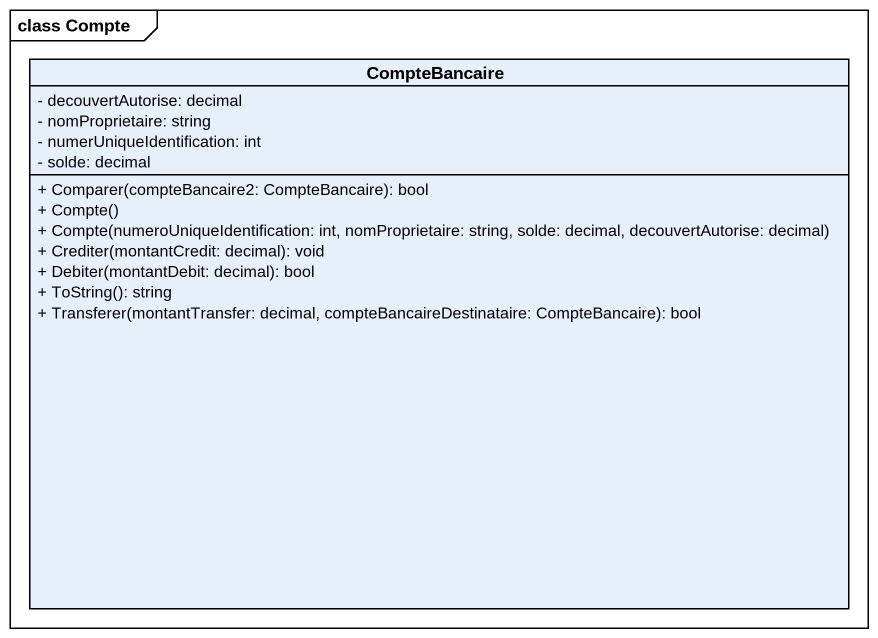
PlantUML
@startuml
mainframe class Compte
hide circle
hide empty members
skinparam classAttributeIconSize 0
class CompteBancaire {
  - decouvertAutorise: decimal
  - nomProprietaire: string
  - numerUniqueIdentification: int
  - solde: decimal
  + Comparer(compteBancaire2: CompteBancaire): bool
  + Compte()
  + Compte(numeroUniqueIdentification: int, nomProprietaire: string, solde: decimal, decouvertAutorise: decimal)
  + Crediter(montantCredit: decimal): void
  + Debiter(montantDebit: decimal): bool
  + ToString(): string
  + Transferer(montantTransfer: decimal, compteBancaireDestinataire: CompteBancaire): bool
}
@enduml
